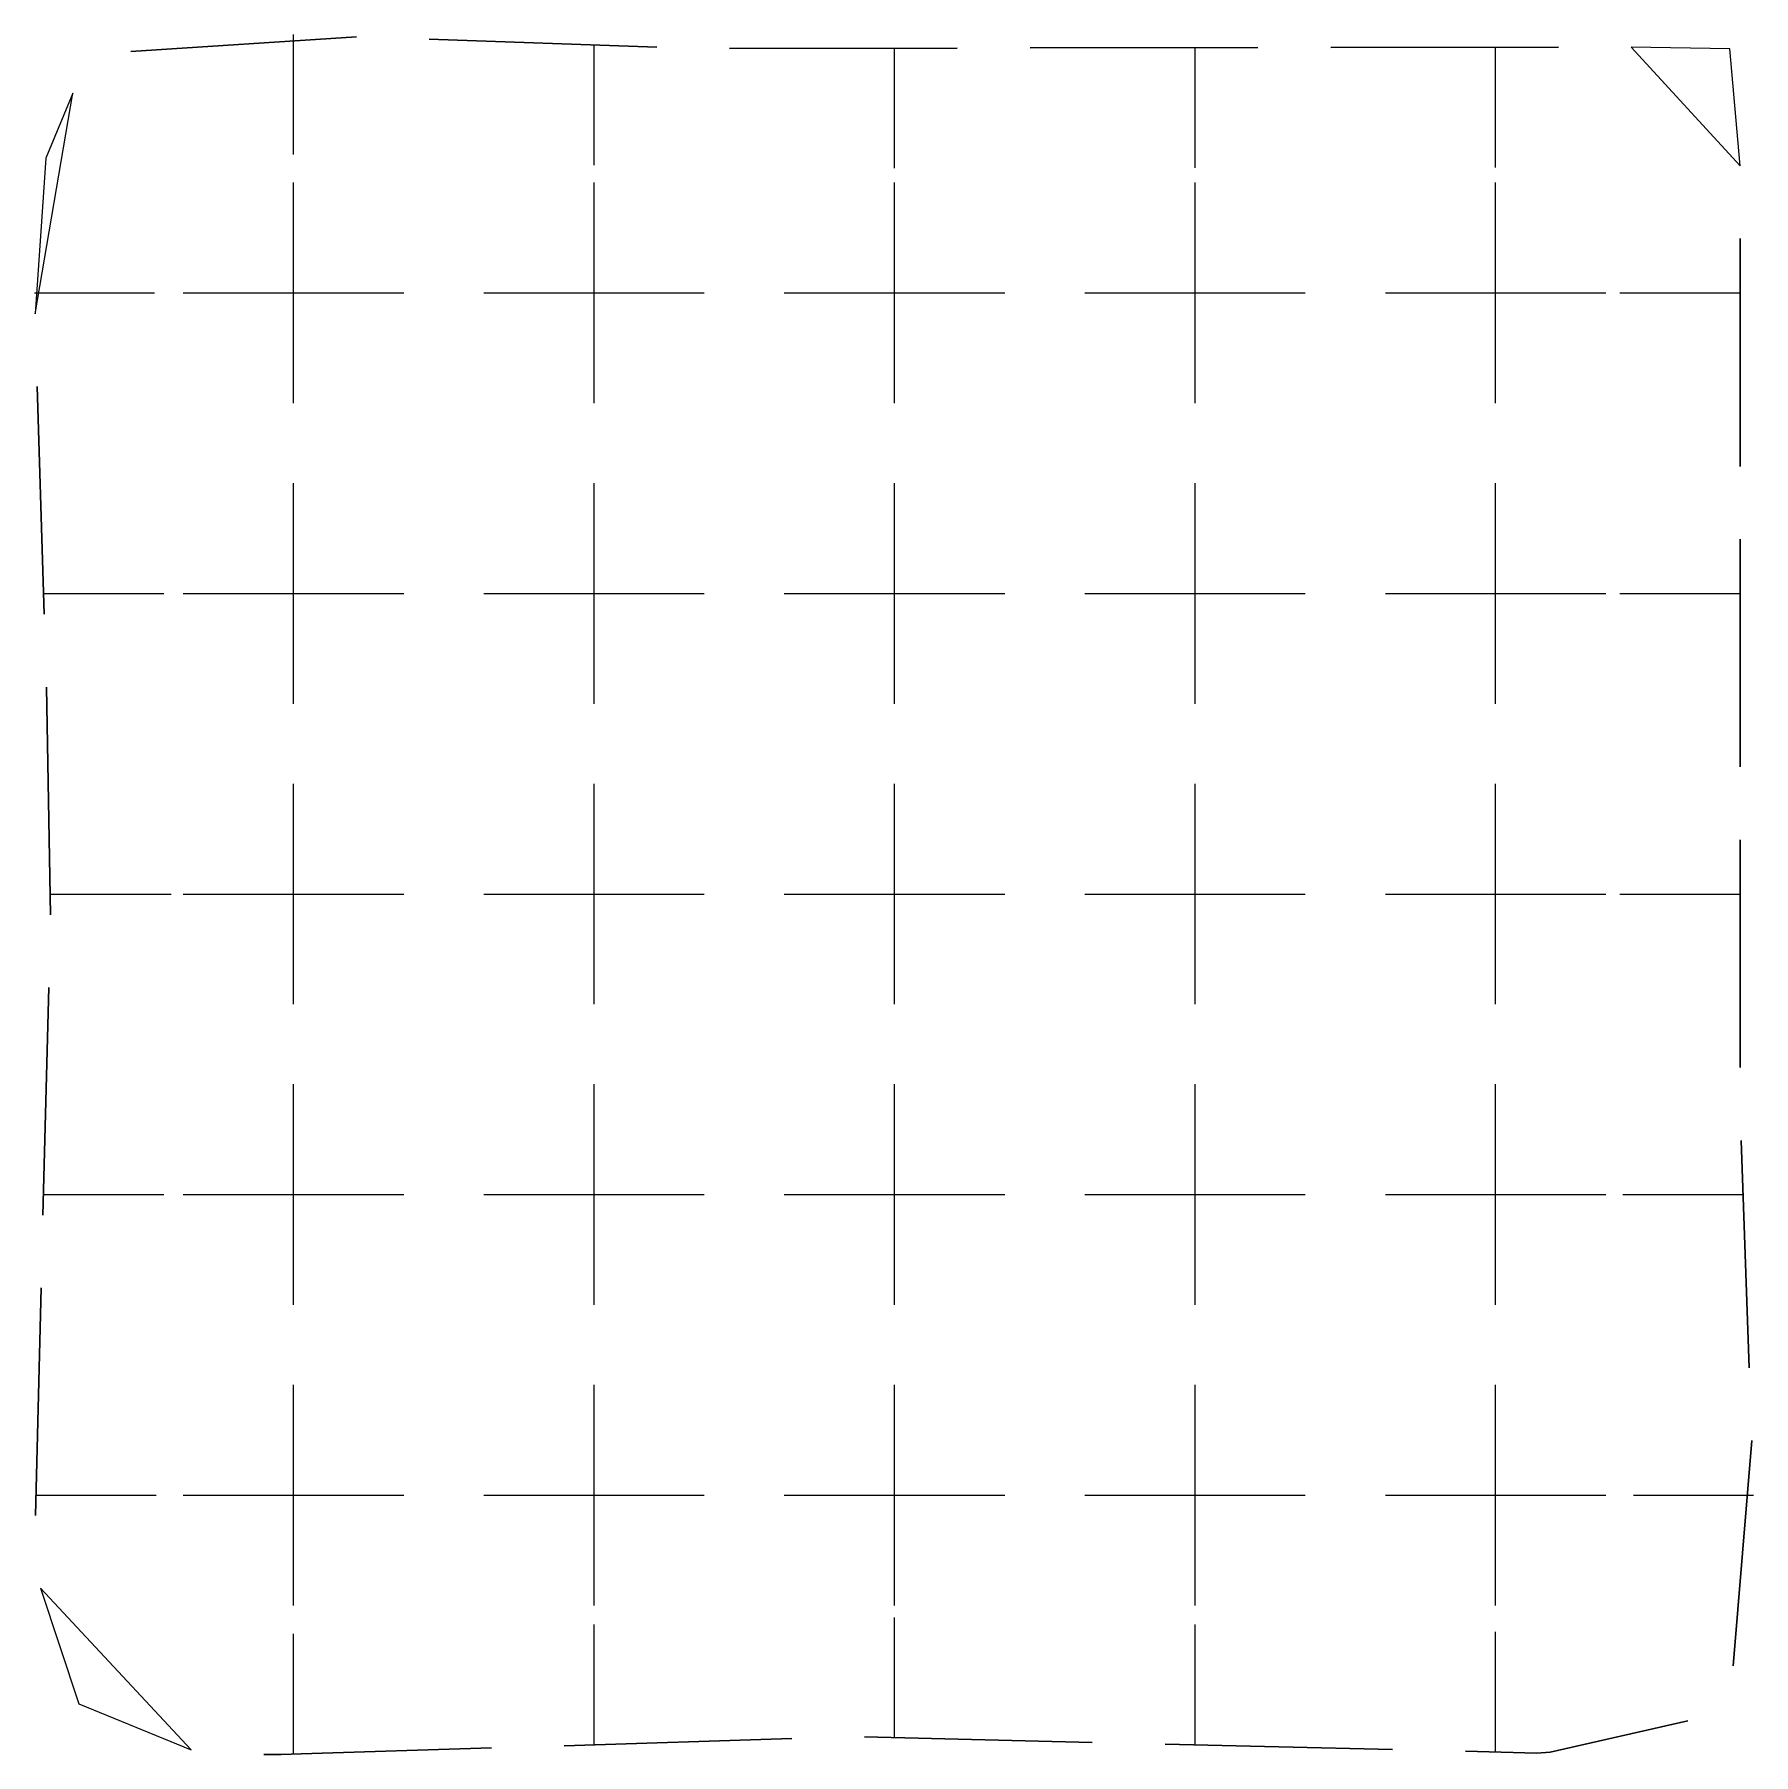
# Model space of a CAD drawing. Header units: metres. Extents: x 0.4 to 14.7, y 0.4 to 14.7.
import ezdxf

# ---------------------------------------------------------------- set-up
doc = ezdxf.new("R2010")
doc.units = ezdxf.units.M

msp = doc.modelspace()

# ---------------------------------------------------------------- linework, layer by layer
for p, q in [((2.593, 13.859), (2.593, 14.742)), ((5.093, 13.732), (5.093, 14.655)), ((7.593, 13.707), (7.593, 14.628)), ((10.093, 13.696), (10.093, 14.631)), ((12.593, 13.702), (12.593, 14.635)), ((2.593, 13.742), (2.593, 13.859)), ((5.093, 13.655), (5.093, 13.732)), ((7.593, 13.628), (7.593, 13.707)), ((10.093, 13.631), (10.093, 13.696)), ((12.593, 13.635), (12.593, 13.702)), ((2.593, 13.264), (2.593, 13.509)), ((5.093, 13.274), (5.093, 13.509)), ((7.593, 13.099), (7.593, 13.509)), ((10.093, 13.274), (10.093, 13.509)), ((12.593, 13.266), (12.593, 13.509)), ((2.593, 12.041), (2.593, 13.264)), ((5.093, 12.052), (5.093, 13.274)), ((10.093, 12.052), (10.093, 13.274)), ((12.593, 12.044), (12.593, 13.266)), ((7.593, 13.089), (7.593, 13.099)), ((7.593, 12.095), (7.593, 13.089)), ((0.438, 12.592), (1.319, 12.592)), ((0.438, 12.592), (1.319, 12.592)), ((1.319, 12.592), (1.438, 12.592)), ((1.676, 12.592), (2.09, 12.592)), ((2.09, 12.592), (2.096, 12.592)), ((2.096, 12.592), (3.09, 12.592)), ((3.09, 12.592), (3.135, 12.592)), ((3.135, 12.592), (3.51, 12.592)), ((4.176, 12.592), (4.513, 12.592)), ((4.513, 12.592), (5.736, 12.592)), ((5.736, 12.592), (5.776, 12.592)), ((5.776, 12.592), (6.01, 12.592)), ((6.676, 12.592), (6.919, 12.592)), ((6.919, 12.592), (6.959, 12.592)), ((6.959, 12.592), (8.182, 12.592)), ((8.182, 12.592), (8.51, 12.592)), ((9.176, 12.592), (9.523, 12.592)), ((9.523, 12.592), (9.596, 12.592)), ((9.596, 12.592), (10.59, 12.592)), ((10.59, 12.592), (10.612, 12.592)), ((10.612, 12.592), (11.01, 12.592)), ((11.676, 12.592), (11.973, 12.592)), ((11.973, 12.592), (13.195, 12.592)), ((13.195, 12.592), (13.236, 12.592)), ((13.236, 12.592), (13.51, 12.592)), ((13.626, 12.592), (13.688, 12.592)), ((13.688, 12.592), (14.626, 12.592)), ((2.593, 11.838), (2.593, 12.041)), ((5.093, 11.849), (5.093, 12.052)), ((7.593, 12.012), (7.593, 12.095)), ((10.093, 11.848), (10.093, 12.052)), ((12.593, 11.84), (12.593, 12.044)), ((7.593, 11.675), (7.593, 12.012)), ((2.593, 11.675), (2.593, 11.838)), ((5.093, 11.675), (5.093, 11.849)), ((10.093, 11.675), (10.093, 11.848)), ((12.593, 11.675), (12.593, 11.84)), ((2.593, 10.655), (2.593, 11.009)), ((5.093, 10.666), (5.093, 11.009)), ((7.593, 10.674), (7.593, 11.009)), ((10.093, 10.666), (10.093, 11.009)), ((12.593, 10.658), (12.593, 11.009)), ((2.593, 9.433), (2.593, 10.655)), ((5.093, 9.443), (5.093, 10.666)), ((7.593, 9.451), (7.593, 10.674)), ((10.093, 9.443), (10.093, 10.666)), ((12.593, 9.435), (12.593, 10.658)), ((0.514, 10.092), (1.43, 10.092)), ((0.514, 10.092), (1.43, 10.092)), ((1.43, 10.092), (1.514, 10.092)), ((1.676, 10.092), (2.089, 10.092)), ((2.089, 10.092), (2.096, 10.092)), ((2.096, 10.092), (3.09, 10.092)), ((3.09, 10.092), (3.135, 10.092)), ((3.135, 10.092), (3.51, 10.092)), ((4.176, 10.092), (4.513, 10.092)), ((4.513, 10.092), (5.736, 10.092)), ((5.736, 10.092), (5.776, 10.092)), ((5.776, 10.092), (6.01, 10.092)), ((6.676, 10.092), (6.919, 10.092)), ((6.919, 10.092), (6.959, 10.092)), ((6.959, 10.092), (8.182, 10.092)), ((8.182, 10.092), (8.51, 10.092)), ((9.176, 10.092), (9.523, 10.092)), ((9.523, 10.092), (9.596, 10.092)), ((9.596, 10.092), (10.59, 10.092)), ((10.59, 10.092), (10.612, 10.092)), ((10.612, 10.092), (11.01, 10.092)), ((11.676, 10.092), (11.973, 10.092)), ((11.973, 10.092), (13.195, 10.092)), ((13.195, 10.092), (13.236, 10.092)), ((13.236, 10.092), (13.51, 10.092)), ((13.626, 10.092), (13.703, 10.092)), ((13.703, 10.092), (14.626, 10.092)), ((7.593, 9.411), (7.593, 9.451)), ((2.593, 9.175), (2.593, 9.433)), ((5.093, 9.403), (5.093, 9.443)), ((5.093, 9.175), (5.093, 9.403)), ((7.593, 9.175), (7.593, 9.411)), ((10.093, 9.403), (10.093, 9.443)), ((10.093, 9.175), (10.093, 9.403)), ((12.593, 9.175), (12.593, 9.435)), ((2.593, 8.25), (2.593, 8.509)), ((5.093, 8.261), (5.093, 8.509)), ((7.593, 8.269), (7.593, 8.509)), ((10.093, 8.261), (10.093, 8.509)), ((12.593, 8.252), (12.593, 8.509)), ((2.593, 8.236), (2.593, 8.25)), ((2.593, 8.209), (2.593, 8.236)), ((2.593, 6.987), (2.593, 8.209)), ((5.093, 8.236), (5.093, 8.261)), ((5.093, 8.22), (5.093, 8.236)), ((5.093, 6.998), (5.093, 8.22)), ((7.593, 8.236), (7.593, 8.269)), ((7.593, 8.228), (7.593, 8.236)), ((7.593, 7.006), (7.593, 8.228)), ((10.093, 8.236), (10.093, 8.261)), ((10.093, 8.22), (10.093, 8.236)), ((10.093, 6.997), (10.093, 8.22)), ((12.593, 8.236), (12.593, 8.252)), ((12.593, 8.212), (12.593, 8.236)), ((12.593, 6.989), (12.593, 8.212)), ((0.576, 7.592), (1.23, 7.592)), ((0.576, 7.592), (1.23, 7.592)), ((1.23, 7.592), (1.577, 7.592)), ((1.676, 7.592), (2.089, 7.592)), ((2.089, 7.592), (2.096, 7.592)), ((2.096, 7.592), (3.09, 7.592)), ((3.09, 7.592), (3.135, 7.592)), ((3.135, 7.592), (3.51, 7.592)), ((4.176, 7.592), (4.513, 7.592)), ((4.513, 7.592), (5.736, 7.592)), ((5.736, 7.592), (5.776, 7.592)), ((5.776, 7.592), (6.01, 7.592)), ((6.676, 7.592), (6.919, 7.592)), ((6.919, 7.592), (6.959, 7.592)), ((6.959, 7.592), (8.182, 7.592)), ((8.182, 7.592), (8.51, 7.592)), ((9.176, 7.592), (9.523, 7.592)), ((9.523, 7.592), (9.596, 7.592)), ((9.596, 7.592), (10.59, 7.592)), ((10.59, 7.592), (10.612, 7.592)), ((10.612, 7.592), (11.01, 7.592)), ((11.676, 7.592), (11.973, 7.592)), ((11.973, 7.592), (13.195, 7.592)), ((13.195, 7.592), (13.236, 7.592)), ((13.236, 7.592), (13.51, 7.592)), ((13.626, 7.592), (13.688, 7.592)), ((13.688, 7.592), (14.626, 7.592)), ((2.593, 6.675), (2.593, 6.987)), ((5.093, 6.675), (5.093, 6.998)), ((7.593, 6.675), (7.593, 7.006)), ((10.093, 6.675), (10.093, 6.997)), ((12.593, 6.675), (12.593, 6.989)), ((2.593, 5.636), (2.593, 6.009)), ((5.093, 5.653), (5.093, 6.009)), ((7.593, 5.665), (7.593, 6.009)), ((10.093, 5.652), (10.093, 6.009)), ((12.593, 5.64), (12.593, 6.009)), ((2.593, 5.589), (2.593, 5.636)), ((2.593, 4.595), (2.593, 5.589)), ((5.093, 5.589), (5.093, 5.653)), ((5.093, 4.595), (5.093, 5.589)), ((7.593, 5.589), (7.593, 5.665)), ((7.593, 4.595), (7.593, 5.589)), ((10.093, 5.589), (10.093, 5.652)), ((10.093, 4.595), (10.093, 5.589)), ((12.593, 5.589), (12.593, 5.64)), ((12.593, 4.595), (12.593, 5.589)), ((0.513, 5.092), (1.125, 5.092)), ((0.513, 5.092), (1.125, 5.092)), ((1.125, 5.092), (1.514, 5.092)), ((1.676, 5.092), (2.095, 5.092)), ((2.095, 5.092), (2.096, 5.092)), ((2.096, 5.092), (3.09, 5.092)), ((3.09, 5.092), (3.095, 5.092)), ((3.095, 5.092), (3.51, 5.092)), ((4.176, 5.092), (4.517, 5.092)), ((4.517, 5.092), (5.739, 5.092)), ((5.739, 5.092), (5.78, 5.092)), ((5.78, 5.092), (6.01, 5.092)), ((6.676, 5.092), (6.922, 5.092)), ((6.922, 5.092), (6.963, 5.092)), ((6.963, 5.092), (8.185, 5.092)), ((8.185, 5.092), (8.51, 5.092)), ((9.176, 5.092), (9.528, 5.092)), ((9.528, 5.092), (9.596, 5.092)), ((9.596, 5.092), (10.59, 5.092)), ((10.59, 5.092), (10.617, 5.092)), ((10.617, 5.092), (11.01, 5.092)), ((11.676, 5.092), (11.976, 5.092)), ((11.976, 5.092), (13.199, 5.092)), ((13.199, 5.092), (13.239, 5.092)), ((13.239, 5.092), (13.51, 5.092)), ((13.651, 5.092), (13.725, 5.092)), ((13.725, 5.092), (14.651, 5.092)), ((2.593, 4.546), (2.593, 4.595)), ((5.093, 4.563), (5.093, 4.595)), ((7.593, 4.576), (7.593, 4.595)), ((10.093, 4.563), (10.093, 4.595)), ((12.593, 4.55), (12.593, 4.595)), ((2.593, 4.175), (2.593, 4.546)), ((5.093, 4.175), (5.093, 4.563)), ((7.593, 4.175), (7.593, 4.576)), ((10.093, 4.175), (10.093, 4.563)), ((12.593, 4.175), (12.593, 4.55)), ((2.593, 3.196), (2.593, 3.509)), ((5.093, 3.206), (5.093, 3.509)), ((7.593, 3.214), (7.593, 3.509)), ((10.093, 3.206), (10.093, 3.509)), ((12.593, 3.198), (12.593, 3.509)), ((2.593, 1.973), (2.593, 3.196)), ((5.093, 1.984), (5.093, 3.206)), ((7.593, 1.992), (7.593, 3.214)), ((10.093, 1.984), (10.093, 3.206)), ((12.593, 1.976), (12.593, 3.198)), ((0.45, 2.592), (1.301, 2.592)), ((0.45, 2.592), (1.301, 2.592)), ((1.301, 2.592), (1.451, 2.592)), ((1.676, 2.592), (1.92, 2.592)), ((1.92, 2.592), (3.143, 2.592)), ((3.143, 2.592), (3.346, 2.592)), ((3.346, 2.592), (3.51, 2.592)), ((4.176, 2.592), (4.529, 2.592)), ((4.529, 2.592), (5.751, 2.592)), ((5.751, 2.592), (6.01, 2.592)), ((6.676, 2.592), (6.934, 2.592)), ((6.934, 2.592), (6.974, 2.592)), ((6.974, 2.592), (8.197, 2.592)), ((8.197, 2.592), (8.51, 2.592)), ((9.176, 2.592), (9.547, 2.592)), ((9.547, 2.592), (9.596, 2.592)), ((9.596, 2.592), (10.59, 2.592)), ((10.59, 2.592), (10.637, 2.592)), ((10.637, 2.592), (11.01, 2.592)), ((11.676, 2.592), (11.988, 2.592)), ((11.988, 2.592), (13.21, 2.592)), ((13.21, 2.592), (13.251, 2.592)), ((13.251, 2.592), (13.51, 2.592)), ((13.739, 2.592), (13.854, 2.592)), ((13.854, 2.592), (14.739, 2.592)), ((2.593, 1.933), (2.593, 1.973)), ((2.593, 1.675), (2.593, 1.933)), ((5.093, 1.943), (5.093, 1.984)), ((5.093, 1.675), (5.093, 1.943)), ((7.593, 1.951), (7.593, 1.992)), ((7.593, 1.675), (7.593, 1.951)), ((10.093, 1.943), (10.093, 1.984)), ((10.093, 1.675), (10.093, 1.943)), ((12.593, 1.935), (12.593, 1.976)), ((12.593, 1.675), (12.593, 1.935)), ((7.593, 1.521), (7.593, 1.575)), ((2.593, 1.318), (2.593, 1.437)), ((5.093, 1.41), (5.093, 1.516)), ((7.593, 0.574), (7.593, 1.521)), ((7.593, 0.574), (7.593, 1.521)), ((10.093, 1.432), (10.093, 1.515)), ((10.093, 0.515), (10.093, 1.432)), ((10.093, 0.515), (10.093, 1.432)), ((12.593, 1.344), (12.593, 1.455)), ((2.593, 0.437), (2.593, 1.318)), ((2.593, 0.437), (2.593, 1.318)), ((5.093, 0.516), (5.093, 1.41)), ((5.093, 0.516), (5.093, 1.41)), ((12.593, 0.455), (12.593, 1.344)), ((12.593, 0.455), (12.593, 1.344))]:
    msp.add_line(p, q)
for points in [[(3.117, 14.723), (1.24, 14.599)], [(5.615, 14.636), (3.722, 14.702)], [(8.115, 14.628), (6.221, 14.626)], [(10.615, 14.632), (8.721, 14.629)], [(13.115, 14.635), (11.221, 14.633)], [(14.626, 13.649), (14.54, 14.623), (13.721, 14.636)], [(0.758, 14.254), (0.532, 13.712), (0.443, 12.418)], [(14.626, 11.149), (14.626, 13.043)], [(0.462, 11.812), (0.52, 9.919)], [(14.626, 8.649), (14.626, 10.543)], [(0.538, 9.313), (0.572, 7.42)], [(14.626, 6.149), (14.626, 8.043)], [(0.557, 6.814), (0.509, 4.921)], [(14.702, 3.65), (14.635, 5.543)], [(0.494, 4.315), (0.446, 2.422)], [(14.57, 1.171), (14.723, 3.045)], [(0.49, 1.819), (0.807, 0.857), (1.742, 0.474)], [(7.343, 0.581), (9.237, 0.535)], [(13.048, 0.453), (14.193, 0.714)], [(2.491, 0.434), (2.346, 0.434)], [(2.491, 0.434), (2.346, 0.434)], [(2.491, 0.434), (2.656, 0.439)], [(2.656, 0.439), (4.239, 0.489)], [(4.845, 0.508), (6.738, 0.568)], [(9.843, 0.521), (11.736, 0.475)], [(12.342, 0.461), (12.935, 0.446)], [(12.935, 0.446), (13.048, 0.453)]]:
    msp.add_lwpolyline(points, close=True)

doc.saveas('drawing.dxf')
